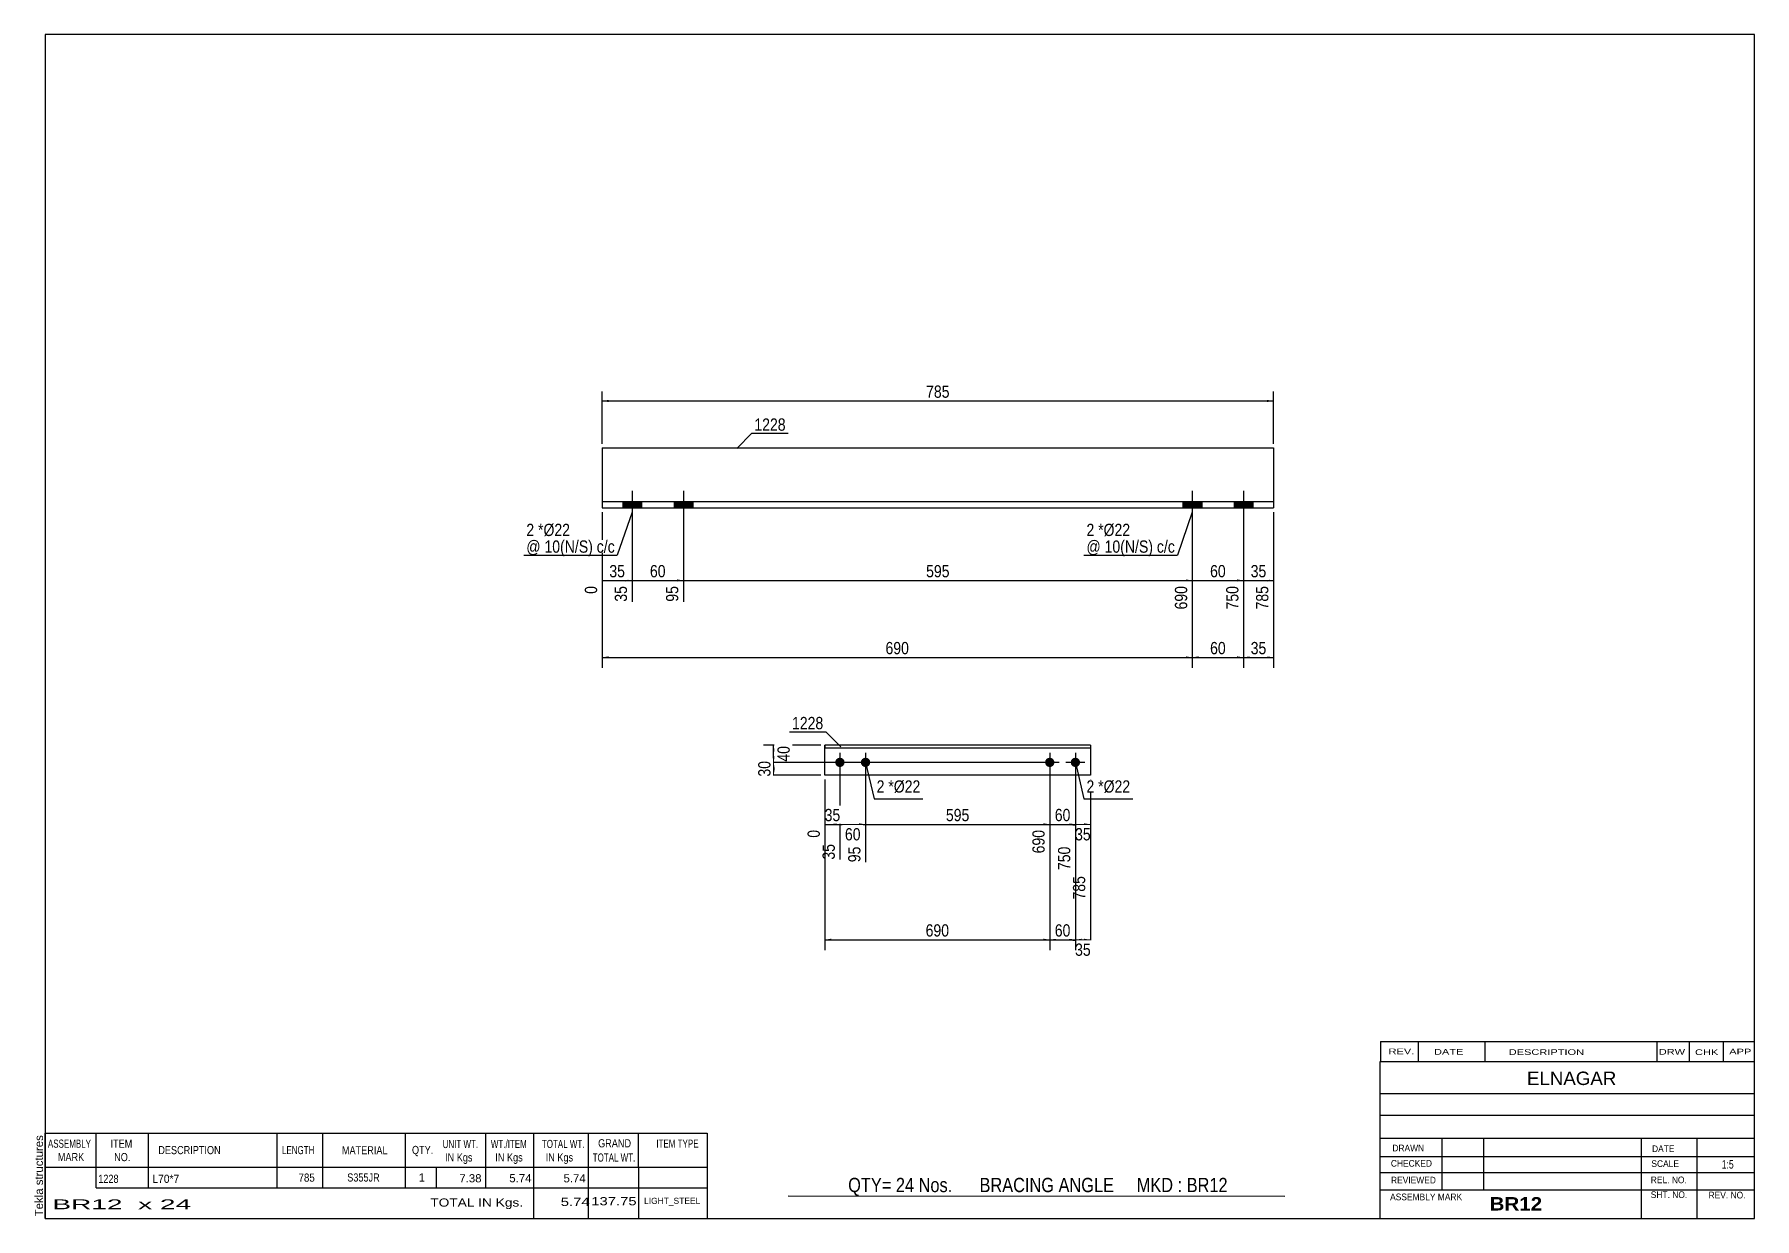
# Model space of a CAD drawing. Header units: millimetres. Extents: x 2 to 405, y 5 to 282.
import ezdxf

# ---------------------------------------------------------------- set-up
doc = ezdxf.new("R2010")
doc.units = ezdxf.units.MM
doc.linetypes.add('DXK_LINE_DOT1', pattern=[1.8814, 0.9407, -0.9407])
doc.styles.add('Arial', font='ARIAL.TTF', dxfattribs={"height": 0.2})
doc.styles.add('Arial Bold', font='ARIALBD.TTF', dxfattribs={"height": 0.2})
doc.styles.add('Arial Narrow', font='ARIALN.TTF', dxfattribs={"height": 0.2})

# ---------------------------------------------------------------- blocks, each defined once
blk = doc.blocks.new('Unknown-627385738-1446')
at = {"color": 5, "linetype": 'Continuous'}
for p, q in [((405, 282), (5, 282)), ((5, 282), (5, 5)), ((405, 5), (405, 282)), ((5, 5), (405, 5))]:
    blk.add_line(p, q, dxfattribs=at)
at = {"color": 174, "linetype": 'Continuous', "style": 'Arial'}
blk.add_text('Tekla structures', height=1.9102, rotation=90, dxfattribs=at).set_placement((4.5, 5.5))
blk = doc.blocks.new('Part-627385738-1275 - 1228')
at = {"color": 2, "linetype": 'Continuous'}
for p, q in [((135.35, 185.25), (135.35, 171.25)), ((135.35, 185.25), (292.42, 185.25)), ((292.42, 185.25), (292.42, 171.25)), ((292.42, 172.65), (135.35, 172.65)), ((135.35, 171.25), (292.42, 171.25))]:
    blk.add_line(p, q, dxfattribs=at)
blk = doc.blocks.new('Bolt-627385738-1276 - 1228')
at = {"linetype": 'Continuous'}
for points in [[(140.15, 171.25), (144.55, 171.25), (144.55, 172.65), (140.15, 172.65)], [(152.15, 171.25), (156.55, 171.25), (156.55, 172.65), (152.15, 172.65)]]:
    blk.add_hatch(color=3, dxfattribs=at).paths.add_polyline_path(points)
at = {"color": 3, "linetype": 'Continuous'}
for p, q in [((142.35, 175.25), (142.35, 161.65)), ((154.35, 175.25), (154.35, 161.65)), ((140.15, 172.65), (140.15, 171.25)), ((144.55, 172.65), (144.55, 171.25)), ((152.15, 172.65), (152.15, 171.25)), ((156.55, 172.65), (156.55, 171.25))]:
    blk.add_line(p, q, dxfattribs=at)
blk = doc.blocks.new('Bolt-627385738-1277 - 1228')
at = {"linetype": 'Continuous'}
for points in [[(271.22, 171.25), (275.62, 171.25), (275.62, 172.65), (271.22, 172.65)], [(283.22, 171.25), (287.62, 171.25), (287.62, 172.65), (283.22, 172.65)]]:
    blk.add_hatch(color=3, dxfattribs=at).paths.add_polyline_path(points)
at = {"color": 3, "linetype": 'Continuous'}
for p, q in [((273.42, 175.25), (273.42, 161.65)), ((285.42, 175.25), (285.42, 161.65)), ((271.22, 172.65), (271.22, 171.25)), ((275.62, 172.65), (275.62, 171.25)), ((283.22, 172.65), (283.22, 171.25)), ((287.62, 172.65), (287.62, 171.25))]:
    blk.add_line(p, q, dxfattribs=at)
blk = doc.blocks.new('Bolt-627385738-1471 - 1468')
at = {"linetype": 'Continuous'}
for points in [[(240.07, 110.6, -1), (240.07, 112.8, -1)], [(246.07, 110.6, -1), (246.07, 112.8, -1)]]:
    blk.add_hatch(color=3, dxfattribs=at).paths.add_polyline_path(points)
at = {"color": 3, "linetype": 'Continuous'}
for p, q in [((240.07, 113.9), (240.07, 109.5)), ((246.07, 113.9), (246.07, 109.5)), ((242.27, 111.7), (237.87, 111.7)), ((248.27, 111.7), (243.87, 111.7))]:
    blk.add_line(p, q, dxfattribs=at)
blk = doc.blocks.new('Part-627385738-1469 - 1468')
at = {"color": 2, "linetype": 'Continuous'}
for p, q in [((187.47, 108.7), (187.47, 115.7)), ((218.47, 115.7), (187.47, 115.7)), ((218.47, 115), (187.47, 115)), ((249.57, 115.7), (218.57, 115.7)), ((249.57, 115), (218.57, 115)), ((249.57, 115.7), (249.57, 108.7)), ((218.47, 108.7), (187.47, 108.7)), ((249.57, 108.7), (218.57, 108.7))]:
    blk.add_line(p, q, dxfattribs=at)
at = {"color": 7, "linetype": 'DXK_LINE_DOT1'}
blk.add_line((187.47, 115.7), (187.47, 115), dxfattribs=at)
blk = doc.blocks.new('Bolt-627385738-1470 - 1468')
at = {"linetype": 'Continuous'}
for points in [[(190.97, 110.6, -1), (190.97, 112.8, -1)], [(196.97, 110.6, -1), (196.97, 112.8, -1)]]:
    blk.add_hatch(color=3, dxfattribs=at).paths.add_polyline_path(points)
at = {"color": 3, "linetype": 'Continuous'}
for p, q in [((190.97, 113.9), (190.97, 109.5)), ((196.97, 113.9), (196.97, 109.5)), ((193.17, 111.7), (188.77, 111.7)), ((199.17, 111.7), (194.77, 111.7))]:
    blk.add_line(p, q, dxfattribs=at)
blk = doc.blocks.new('StraightDimension-627385738-1285 - 1228')
at = {"linetype": 'Continuous'}
blk.add_hatch(color=7, dxfattribs=at).paths.add_polyline_path([(152.85, 154.5), (154.35, 154.25), (152.85, 154)])
at = {"color": 7, "linetype": 'Continuous'}
for p, q in [((142.35, 163.75), (142.35, 149.29)), ((154.35, 163.75), (154.35, 149.29)), ((142.35, 154.25), (154.35, 154.25))]:
    blk.add_line(p, q, dxfattribs=at)
at = {"color": 0}
blk.add_wipeout([(150.78, 154.4), (150.78, 158.6), (145.92, 158.6), (145.92, 154.4)], dxfattribs=at)
at = {"color": 0, "linetype": 'Continuous'}
blk.add_wipeout([(153.75, 153.55), (149.55, 153.55), (149.55, 148.69), (153.75, 148.69)], dxfattribs=at)
at = {"color": 3, "style": 'Arial Narrow'}
blk.add_text('60', height=2.863, dxfattribs=at).set_placement((146.52, 155))
at = {"color": 3, "linetype": 'Continuous', "style": 'Arial Narrow'}
blk.add_text('95', height=2.863, rotation=90.0002, dxfattribs=at).set_placement((153.15, 149.29))
blk = doc.blocks.new('StraightDimension-627385738-1282 - 1228')
at = {"linetype": 'Continuous'}
blk.add_hatch(color=7, dxfattribs=at).paths.add_polyline_path([(290.92, 154.5), (292.42, 154.25), (290.92, 154)])
at = {"color": 7, "linetype": 'Continuous'}
for p, q in [((292.42, 170.25), (292.42, 147.47)), ((285.42, 163.75), (285.42, 147.47)), ((285.42, 154.25), (292.42, 154.25))]:
    blk.add_line(p, q, dxfattribs=at)
at = {"color": 0}
blk.add_wipeout([(291.34, 154.4), (291.34, 158.6), (286.49, 158.6), (286.49, 154.4)], dxfattribs=at)
at = {"color": 0, "linetype": 'Continuous'}
blk.add_wipeout([(291.82, 153.55), (287.62, 153.55), (287.62, 146.87), (291.82, 146.87)], dxfattribs=at)
at = {"color": 3, "style": 'Arial Narrow'}
blk.add_text('35', height=2.863, dxfattribs=at).set_placement((287.09, 155))
at = {"color": 3, "linetype": 'Continuous', "style": 'Arial Narrow'}
blk.add_text('785', height=2.863, rotation=90.0002, dxfattribs=at).set_placement((291.22, 147.47))
blk = doc.blocks.new('StraightDimension-627385738-1283 - 1228')
at = {"linetype": 'Continuous'}
blk.add_hatch(color=7, dxfattribs=at).paths.add_polyline_path([(283.92, 154.5), (285.42, 154.25), (283.92, 154)])
at = {"color": 7, "linetype": 'Continuous'}
for p, q in [((273.42, 163.75), (273.42, 147.47)), ((285.42, 163.75), (285.42, 147.47)), ((273.42, 154.25), (285.42, 154.25))]:
    blk.add_line(p, q, dxfattribs=at)
at = {"color": 0}
blk.add_wipeout([(281.84, 154.4), (281.84, 158.6), (276.99, 158.6), (276.99, 154.4)], dxfattribs=at)
at = {"color": 0, "linetype": 'Continuous'}
blk.add_wipeout([(284.82, 153.55), (280.62, 153.55), (280.62, 146.87), (284.82, 146.87)], dxfattribs=at)
at = {"color": 3, "style": 'Arial Narrow'}
blk.add_text('60', height=2.863, dxfattribs=at).set_placement((277.59, 155))
at = {"color": 3, "linetype": 'Continuous', "style": 'Arial Narrow'}
blk.add_text('750', height=2.863, rotation=90.0002, dxfattribs=at).set_placement((284.22, 147.47))
blk = doc.blocks.new('StraightDimension-627385738-1284 - 1228')
at = {"linetype": 'Continuous'}
blk.add_hatch(color=7, dxfattribs=at).paths.add_polyline_path([(271.92, 154.5), (273.42, 154.25), (271.92, 154)])
at = {"color": 7, "linetype": 'Continuous'}
for p, q in [((154.35, 163.75), (154.35, 149.29)), ((273.42, 163.75), (273.42, 147.47)), ((154.35, 154.25), (273.42, 154.25))]:
    blk.add_line(p, q, dxfattribs=at)
at = {"color": 0}
blk.add_wipeout([(217.22, 154.4), (217.22, 158.6), (210.54, 158.6), (210.54, 154.4)], dxfattribs=at)
at = {"color": 0, "linetype": 'Continuous'}
blk.add_wipeout([(272.82, 153.55), (268.62, 153.55), (268.62, 146.87), (272.82, 146.87)], dxfattribs=at)
at = {"color": 3, "style": 'Arial Narrow'}
blk.add_text('595', height=2.863, dxfattribs=at).set_placement((211.14, 155))
at = {"color": 3, "linetype": 'Continuous', "style": 'Arial Narrow'}
blk.add_text('690', height=2.863, rotation=90.0002, dxfattribs=at).set_placement((272.22, 147.47))
blk = doc.blocks.new('StraightDimension-627385738-1286 - 1228')
at = {"linetype": 'Continuous'}
blk.add_hatch(color=7, dxfattribs=at).paths.add_polyline_path([(140.85, 154.5), (142.35, 154.25), (140.85, 154)])
at = {"color": 7, "linetype": 'Continuous'}
for p, q in [((135.35, 170.25), (135.35, 151.12)), ((142.35, 163.75), (142.35, 149.29)), ((135.35, 154.25), (142.35, 154.25))]:
    blk.add_line(p, q, dxfattribs=at)
at = {"color": 0}
blk.add_wipeout([(141.28, 154.4), (141.28, 158.6), (136.42, 158.6), (136.42, 154.4)], dxfattribs=at)
at = {"color": 0, "linetype": 'Continuous'}
for points in [[(134.75, 153.55), (130.55, 153.55), (130.55, 150.52), (134.75, 150.52)], [(141.75, 153.55), (137.55, 153.55), (137.55, 148.69), (141.75, 148.69)]]:
    blk.add_wipeout(points, dxfattribs=at)
at = {"color": 3, "style": 'Arial Narrow'}
blk.add_text('35', height=2.863, dxfattribs=at).set_placement((137.02, 155))
at = {"color": 3, "linetype": 'Continuous', "style": 'Arial Narrow'}
for s, height, p in [('0', 2.86, (134.15, 151.12)), ('35', 2.863, (141.15, 149.29))]:
    blk.add_text(s, height=height, rotation=90.0002, dxfattribs=at).set_placement(p)
blk = doc.blocks.new('StraightDimension-627385738-1303 - 1228')
at = {"linetype": 'Continuous'}
for points in [[(286.92, 136), (285.42, 136.25), (286.92, 136.5)], [(290.92, 136.5), (292.42, 136.25), (290.92, 136)]]:
    blk.add_hatch(color=7, dxfattribs=at).paths.add_polyline_path(points)
at = {"color": 7, "linetype": 'Continuous'}
for p, q in [((292.42, 170.25), (292.42, 133.85)), ((285.42, 163.75), (285.42, 133.85)), ((285.42, 136.25), (292.42, 136.25))]:
    blk.add_line(p, q, dxfattribs=at)
at = {"color": 0}
blk.add_wipeout([(291.34, 136.4), (291.34, 140.6), (286.49, 140.6), (286.49, 136.4)], dxfattribs=at)
at = {"color": 3, "style": 'Arial Narrow'}
blk.add_text('35', height=2.863, dxfattribs=at).set_placement((287.09, 137))
blk = doc.blocks.new('StraightDimension-627385738-1304 - 1228')
at = {"linetype": 'Continuous'}
for points in [[(274.92, 136), (273.42, 136.25), (274.92, 136.5)], [(283.92, 136.5), (285.42, 136.25), (283.92, 136)]]:
    blk.add_hatch(color=7, dxfattribs=at).paths.add_polyline_path(points)
at = {"color": 7, "linetype": 'Continuous'}
for p, q in [((273.42, 163.75), (273.42, 133.85)), ((285.42, 163.75), (285.42, 133.85)), ((273.42, 136.25), (285.42, 136.25))]:
    blk.add_line(p, q, dxfattribs=at)
at = {"color": 0}
blk.add_wipeout([(281.84, 136.4), (281.84, 140.6), (276.99, 140.6), (276.99, 136.4)], dxfattribs=at)
at = {"color": 3, "style": 'Arial Narrow'}
blk.add_text('60', height=2.863, dxfattribs=at).set_placement((277.59, 137))
blk = doc.blocks.new('StraightDimension-627385738-1305 - 1228')
at = {"linetype": 'Continuous'}
for points in [[(136.85, 136), (135.35, 136.25), (136.85, 136.5)], [(271.92, 136.5), (273.42, 136.25), (271.92, 136)]]:
    blk.add_hatch(color=7, dxfattribs=at).paths.add_polyline_path(points)
at = {"color": 7, "linetype": 'Continuous'}
for p, q in [((135.35, 170.25), (135.35, 133.85)), ((273.42, 163.75), (273.42, 133.85)), ((135.35, 136.25), (273.42, 136.25))]:
    blk.add_line(p, q, dxfattribs=at)
at = {"color": 0}
blk.add_wipeout([(207.72, 136.4), (207.72, 140.6), (201.04, 140.6), (201.04, 136.4)], dxfattribs=at)
at = {"color": 3, "style": 'Arial Narrow'}
blk.add_text('690', height=2.863, dxfattribs=at).set_placement((201.64, 137))
blk = doc.blocks.new('StraightDimension-627385738-1317 - 1228')
at = {"linetype": 'Continuous'}
for points in [[(136.85, 196), (135.35, 196.25), (136.85, 196.5)], [(290.92, 196.5), (292.42, 196.25), (290.92, 196)]]:
    blk.add_hatch(color=7, dxfattribs=at).paths.add_polyline_path(points)
at = {"color": 7, "linetype": 'Continuous'}
for p, q in [((135.35, 186.25), (135.35, 198.5)), ((292.42, 186.25), (292.42, 198.5)), ((135.35, 196.25), (292.42, 196.25))]:
    blk.add_line(p, q, dxfattribs=at)
at = {"color": 0}
blk.add_wipeout([(217.22, 196.4), (217.22, 200.6), (210.54, 200.6), (210.54, 196.4)], dxfattribs=at)
at = {"color": 3, "style": 'Arial Narrow'}
blk.add_text('785', height=2.863, dxfattribs=at).set_placement((211.14, 197))
blk = doc.blocks.new('StraightDimension-627385738-1522 - 1468')
at = {"linetype": 'Continuous'}
blk.add_hatch(color=7, dxfattribs=at).paths.add_polyline_path([(248.07, 97.45), (249.57, 97.2), (248.07, 96.95)])
at = {"color": 7, "linetype": 'Continuous'}
for p, q in [((246.07, 110.7), (246.07, 86.51)), ((249.57, 107.7), (249.57, 79.61)), ((246.07, 97.2), (249.57, 97.2))]:
    blk.add_line(p, q, dxfattribs=at)
at = {"color": 0}
blk.add_wipeout([(250.25, 92.85), (250.25, 97.05), (245.4, 97.05), (245.4, 92.85)], dxfattribs=at)
at = {"color": 0, "linetype": 'Continuous'}
blk.add_wipeout([(248.97, 85.7), (244.77, 85.7), (244.77, 79.01), (248.97, 79.01)], dxfattribs=at)
at = {"color": 3, "style": 'Arial Narrow'}
blk.add_text('35', height=2.863, dxfattribs=at).set_placement((246, 93.45))
at = {"color": 3, "linetype": 'Continuous', "style": 'Arial Narrow'}
blk.add_text('785', height=2.863, rotation=90.0002, dxfattribs=at).set_placement((248.37, 79.61))
blk = doc.blocks.new('StraightDimension-627385738-1523 - 1468')
at = {"linetype": 'Continuous'}
blk.add_hatch(color=7, dxfattribs=at).paths.add_polyline_path([(244.57, 97.45), (246.07, 97.2), (244.57, 96.95)])
at = {"color": 7, "linetype": 'Continuous'}
for p, q in [((240.07, 110.7), (240.07, 90.41)), ((246.07, 110.7), (246.07, 86.51)), ((240.07, 97.2), (246.07, 97.2))]:
    blk.add_line(p, q, dxfattribs=at)
at = {"color": 0}
blk.add_wipeout([(245.5, 97.35), (245.5, 101.55), (240.65, 101.55), (240.65, 97.35)], dxfattribs=at)
at = {"color": 0, "linetype": 'Continuous'}
blk.add_wipeout([(245.47, 92.6), (241.27, 92.6), (241.27, 85.91), (245.47, 85.91)], dxfattribs=at)
at = {"color": 3, "style": 'Arial Narrow'}
blk.add_text('60', height=2.863, dxfattribs=at).set_placement((241.25, 97.95))
at = {"color": 3, "linetype": 'Continuous', "style": 'Arial Narrow'}
blk.add_text('750', height=2.863, rotation=90.0002, dxfattribs=at).set_placement((244.87, 86.51))
blk = doc.blocks.new('StraightDimension-627385738-1524 - 1468')
at = {"linetype": 'Continuous'}
blk.add_hatch(color=7, dxfattribs=at).paths.add_polyline_path([(238.57, 97.45), (240.07, 97.2), (238.57, 96.95)])
at = {"color": 7, "linetype": 'Continuous'}
for p, q in [((196.97, 110.7), (196.97, 88.34)), ((240.07, 110.7), (240.07, 90.41)), ((196.97, 97.2), (240.07, 97.2))]:
    blk.add_line(p, q, dxfattribs=at)
at = {"color": 0}
blk.add_wipeout([(221.87, 97.35), (221.87, 101.55), (215.18, 101.55), (215.18, 97.35)], dxfattribs=at)
at = {"color": 0, "linetype": 'Continuous'}
blk.add_wipeout([(239.47, 96.5), (235.27, 96.5), (235.27, 89.81), (239.47, 89.81)], dxfattribs=at)
at = {"color": 3, "style": 'Arial Narrow'}
blk.add_text('595', height=2.863, dxfattribs=at).set_placement((215.78, 97.95))
at = {"color": 3, "linetype": 'Continuous', "style": 'Arial Narrow'}
blk.add_text('690', height=2.863, rotation=90.0002, dxfattribs=at).set_placement((238.87, 90.41))
blk = doc.blocks.new('StraightDimension-627385738-1525 - 1468')
at = {"linetype": 'Continuous'}
blk.add_hatch(color=7, dxfattribs=at).paths.add_polyline_path([(195.47, 97.45), (196.97, 97.2), (195.47, 96.95)])
at = {"color": 7, "linetype": 'Continuous'}
for p, q in [((190.97, 110.7), (190.97, 88.94)), ((196.97, 110.7), (196.97, 88.34)), ((190.97, 97.2), (196.97, 97.2))]:
    blk.add_line(p, q, dxfattribs=at)
at = {"color": 0}
blk.add_wipeout([(196.4, 92.85), (196.4, 97.05), (191.55, 97.05), (191.55, 92.85)], dxfattribs=at)
at = {"color": 0, "linetype": 'Continuous'}
blk.add_wipeout([(196.37, 92.6), (192.17, 92.6), (192.17, 87.74), (196.37, 87.74)], dxfattribs=at)
at = {"color": 3, "style": 'Arial Narrow'}
blk.add_text('60', height=2.863, dxfattribs=at).set_placement((192.15, 93.45))
at = {"color": 3, "linetype": 'Continuous', "style": 'Arial Narrow'}
blk.add_text('95', height=2.863, rotation=90.0002, dxfattribs=at).set_placement((195.77, 88.34))
blk = doc.blocks.new('StraightDimension-627385738-1526 - 1468')
at = {"linetype": 'Continuous'}
blk.add_hatch(color=7, dxfattribs=at).paths.add_polyline_path([(189.47, 97.45), (190.97, 97.2), (189.47, 96.95)])
at = {"color": 7, "linetype": 'Continuous'}
for p, q in [((190.97, 110.7), (190.97, 88.94)), ((187.47, 107.7), (187.47, 94.07)), ((187.47, 97.2), (190.97, 97.2))]:
    blk.add_line(p, q, dxfattribs=at)
at = {"color": 0}
blk.add_wipeout([(191.65, 97.35), (191.65, 101.55), (186.8, 101.55), (186.8, 97.35)], dxfattribs=at)
at = {"color": 0, "linetype": 'Continuous'}
blk.add_wipeout([(190.37, 93.2), (186.17, 93.2), (186.17, 88.34), (190.37, 88.34)], dxfattribs=at)
blk.add_wipeout([(186.87, 96.5), (182.67, 96.5), (182.67, 93.47), (186.87, 93.47)], dxfattribs=at)
at = {"color": 3, "style": 'Arial Narrow'}
blk.add_text('35', height=2.863, dxfattribs=at).set_placement((187.4, 97.95))
at = {"color": 3, "linetype": 'Continuous', "style": 'Arial Narrow'}
for s, height, p in [('0', 2.86, (186.27, 94.07)), ('35', 2.863, (189.77, 88.94))]:
    blk.add_text(s, height=height, rotation=90.0002, dxfattribs=at).set_placement(p)
blk = doc.blocks.new('StraightDimension-627385738-1542 - 1468')
at = {"linetype": 'Continuous'}
for points in [[(247.57, 69.95), (246.07, 70.2), (247.57, 70.45)], [(248.07, 70.45), (249.57, 70.2), (248.07, 69.95)]]:
    blk.add_hatch(color=7, dxfattribs=at).paths.add_polyline_path(points)
at = {"color": 7, "linetype": 'Continuous'}
for p, q in [((246.07, 110.7), (246.07, 67.95)), ((249.57, 107.7), (249.57, 67.95)), ((246.07, 70.2), (249.57, 70.2))]:
    blk.add_line(p, q, dxfattribs=at)
at = {"color": 0}
blk.add_wipeout([(250.25, 65.85), (250.25, 70.05), (245.4, 70.05), (245.4, 65.85)], dxfattribs=at)
at = {"color": 3, "style": 'Arial Narrow'}
blk.add_text('35', height=2.863, dxfattribs=at).set_placement((246, 66.45))
blk = doc.blocks.new('StraightDimension-627385738-1543 - 1468')
at = {"linetype": 'Continuous'}
for points in [[(241.57, 69.95), (240.07, 70.2), (241.57, 70.45)], [(244.57, 70.45), (246.07, 70.2), (244.57, 69.95)]]:
    blk.add_hatch(color=7, dxfattribs=at).paths.add_polyline_path(points)
at = {"color": 7, "linetype": 'Continuous'}
for p, q in [((240.07, 110.7), (240.07, 67.8)), ((246.07, 110.7), (246.07, 67.8)), ((240.07, 70.2), (246.07, 70.2))]:
    blk.add_line(p, q, dxfattribs=at)
at = {"color": 0}
blk.add_wipeout([(245.5, 70.35), (245.5, 74.55), (240.65, 74.55), (240.65, 70.35)], dxfattribs=at)
at = {"color": 3, "style": 'Arial Narrow'}
blk.add_text('60', height=2.863, dxfattribs=at).set_placement((241.25, 70.95))
blk = doc.blocks.new('StraightDimension-627385738-1544 - 1468')
at = {"linetype": 'Continuous'}
for points in [[(188.97, 69.95), (187.47, 70.2), (188.97, 70.45)], [(238.57, 70.45), (240.07, 70.2), (238.57, 69.95)]]:
    blk.add_hatch(color=7, dxfattribs=at).paths.add_polyline_path(points)
at = {"color": 7, "linetype": 'Continuous'}
for p, q in [((240.07, 110.7), (240.07, 67.8)), ((187.47, 107.7), (187.47, 67.8)), ((187.47, 70.2), (240.07, 70.2))]:
    blk.add_line(p, q, dxfattribs=at)
at = {"color": 0}
blk.add_wipeout([(217.12, 70.35), (217.12, 74.55), (210.43, 74.55), (210.43, 70.35)], dxfattribs=at)
at = {"color": 3, "style": 'Arial Narrow'}
blk.add_text('690', height=2.863, dxfattribs=at).set_placement((211.03, 70.95))
blk = doc.blocks.new('StraightDimension-627385738-1556 - 1468')
at = {"linetype": 'Continuous'}
for points in [[(175.22, 114.2), (175.47, 115.7), (175.72, 114.2)], [(175.72, 113.2), (175.47, 111.7), (175.22, 113.2)]]:
    blk.add_hatch(color=7, dxfattribs=at).paths.add_polyline_path(points)
at = {"color": 7, "linetype": 'Continuous'}
for p, q in [((186.47, 115.7), (173.07, 115.7)), ((175.47, 111.7), (175.47, 115.7)), ((239.07, 111.7), (173.07, 111.7))]:
    blk.add_line(p, q, dxfattribs=at)
at = {"color": 0}
blk.add_wipeout([(179.82, 116.13), (175.62, 116.13), (175.62, 111.27), (179.82, 111.27)], dxfattribs=at)
at = {"color": 3, "style": 'Arial Narrow'}
blk.add_text('40', height=2.863, rotation=90.0002, dxfattribs=at).set_placement((179.22, 111.87))
blk = doc.blocks.new('StraightDimension-627385738-1557 - 1468')
at = {"linetype": 'Continuous'}
for points in [[(175.22, 110.2), (175.47, 111.7), (175.72, 110.2)], [(175.72, 110.2), (175.47, 108.7), (175.22, 110.2)]]:
    blk.add_hatch(color=7, dxfattribs=at).paths.add_polyline_path(points)
at = {"color": 7, "linetype": 'Continuous'}
for p, q in [((239.07, 111.7), (173.22, 111.7)), ((186.47, 108.7), (173.22, 108.7)), ((175.47, 108.7), (175.47, 111.7))]:
    blk.add_line(p, q, dxfattribs=at)
at = {"color": 0}
blk.add_wipeout([(175.32, 112.63), (171.12, 112.63), (171.12, 107.77), (175.32, 107.77)], dxfattribs=at)
at = {"color": 3, "style": 'Arial Narrow'}
blk.add_text('30', height=2.863, rotation=90.0002, dxfattribs=at).set_placement((174.72, 108.37))
blk = doc.blocks.new('CBS_NAME_BLOG-627385738-1659')
at = {"color": 7, "linetype": 'Continuous'}
for p, q in [((317.41, 41.75), (404.93, 41.75)), ((317.41, 5.04), (317.41, 41.75)), ((317.41, 34.21), (404.93, 34.21)), ((317.48, 29.16), (405, 29.16)), ((317.41, 23.79), (404.93, 23.79)), ((331.93, 11.68), (331.93, 23.78)), ((341.62, 11.71), (341.62, 23.78)), ((378.53, 5.04), (378.53, 23.77)), ((391.58, 5.04), (391.58, 23.78)), ((317.42, 19.49), (405, 19.51)), ((317.41, 15.74), (404.93, 15.74)), ((317.41, 11.7), (404.93, 11.7)), ((317.41, 5), (405, 5))]:
    blk.add_line(p, q, dxfattribs=at)
at = {"color": 3, "linetype": 'Continuous', "style": 'Arial'}
blk.add_text('ELNAGAR', height=3.133, dxfattribs=at).set_placement((351.73, 36.22))
at = {"color": 3, "linetype": 'Continuous'}
for s, height, style, width, p in [('DRAWN', 1.566, 'Arial', 0.9, (320.24, 20.68)), ('DATE', 1.566, 'Arial', 0.9, (381, 20.52)), ('CHECKED', 1.566, 'Arial', 0.9, (319.89, 17.11)), ('SCALE', 1.566, 'Arial', 0.9, (380.85, 17.04)), ('1:5', 1.957, 'Arial Narrow', 0.9, (397.3, 16.68)), ('REVIEWED', 1.566, 'Arial', 0.9, (319.93, 13.19)), ('REL. NO.', 1.566, 'Arial', 0.9, (380.71, 13.24)), ('ASSEMBLY MARK', 1.5663, 'Arial', 0.9, (319.71, 9.26)), ('BR12', 3.131, 'Arial Bold', 1.1, (342.99, 6.86)), ('SHT. NO.', 1.566, 'Arial', 0.9, (380.71, 9.77)), ('REV. NO.', 1.566, 'Arial', 0.9, (394.23, 9.68))]:
    blk.add_text(s, height=height, dxfattribs=dict(at, style=style, width=width)).set_placement(p)
blk = doc.blocks.new('CBS_BOM-627385738-1657')
at = {"color": 7, "linetype": 'Continuous'}
for p, q in [((4.97, 16.97), (4.97, 24.97)), ((4.97, 24.97), (159.89, 24.97)), ((16.97, 16.97), (16.97, 24.97)), ((29.16, 16.97), (29.16, 24.97)), ((59.32, 16.97), (59.32, 24.97)), ((70, 16.97), (70, 24.97)), ((89.32, 16.97), (89.32, 24.97)), ((108.12, 16.97), (108.12, 24.97)), ((119.33, 16.97), (119.33, 24.97)), ((132.12, 16.97), (132.12, 24.97)), ((143.87, 16.97), (143.87, 24.97)), ((159.89, 24.96), (159.89, 16.98)), ((4.97, 16.97), (159.89, 16.97)), ((4.97, 12.17), (4.97, 16.97)), ((16.97, 12.17), (16.97, 16.97)), ((29.16, 12.17), (29.16, 16.97)), ((59.32, 12.17), (59.32, 16.97)), ((70, 12.17), (70, 16.97)), ((89.32, 12.17), (89.32, 16.97)), ((96.58, 12.17), (96.58, 16.97)), ((108.12, 12.17), (108.12, 16.97)), ((119.33, 12.17), (119.33, 16.97)), ((132.12, 12.17), (132.12, 16.97)), ((143.89, 12.17), (143.89, 16.97)), ((159.89, 16.97), (159.89, 12.17)), ((4.97, 4.97), (4.97, 12.15)), ((16.97, 12.17), (159.89, 12.17)), ((119.33, 4.97), (119.33, 12.15)), ((132.12, 4.97), (132.12, 12.15)), ((143.93, 4.97), (143.93, 12.15)), ((159.89, 12.17), (159.89, 4.97)), ((4.97, 4.97), (159.89, 4.97))]:
    blk.add_line(p, q, dxfattribs=at)
at = {"color": 3, "linetype": 'Continuous', "style": 'Arial'}
for s, height, width, p in [('ASSEMBLY', 1.91, 0.7, (5.65, 21.54)), ('MARK', 1.91, 0.8, (7.97, 18.41)), ('ITEM', 1.91, 0.8, (20.3, 21.54)), ('NO.', 1.91, 0.8, (21.15, 18.41)), ('DESCRIPTION', 1.9102, 0.8, (31.48, 20.04)), ('LENGTH', 1.91, 0.7, (60.43, 20.04)), ('MATERIAL', 1.91, 0.8, (74.45, 19.99)), ('QTY.', 1.91, 0.8, (90.84, 20.07)), ('UNIT WT.', 1.91, 0.7, (98.01, 21.47)), ('IN Kgs', 1.91, 0.8, (98.59, 18.33)), ('WT./ITEM', 1.91, 0.7, (109.3, 21.47)), ('IN Kgs', 1.91, 0.8, (110.34, 18.33)), ('TOTAL WT.', 1.91, 0.7, (121.24, 21.47)), ('IN Kgs', 1.91, 0.8, (122.13, 18.33)), ('TOTAL WT.', 1.91, 0.7, (133.13, 18.29)), ('GRAND', 1.91, 0.8, (134.39, 21.63)), ('ITEM TYPE', 1.91, 0.7, (148.03, 21.55))]:
    blk.add_text(s, height=height, dxfattribs=dict(at, width=width)).set_placement(p)
at = {"color": 7, "linetype": 'Continuous', "style": 'Arial'}
for s, width, p in [('1228', 0.8, (17.43, 13.32)), ('L70*7', 0.9, (30.1, 13.32)), ('785', 0.85, (64.3, 13.6)), ('S355JR', 0.8, (75.69, 13.63))]:
    blk.add_text(s, height=1.91, dxfattribs=dict(at, width=width)).set_placement(p)
for s, p in [('1', (92.41, 13.63)), ('7.38', (101.92, 13.44)), ('5.74', (113.62, 13.47)), ('5.74', (126.29, 13.44))]:
    blk.add_text(s, height=1.91, dxfattribs=at).set_placement(p)
at = {"color": 6, "linetype": 'Continuous', "style": 'Arial'}
for s, height, width, p in [('BR12  x 24', 2.292, 2.05, (6.69, 7.16)), ('TOTAL IN Kgs.', 1.9102, 1.2, (95.13, 7.77)), ('5.74', 1.91, 1.3, (125.65, 7.92)), ('137.75', 1.91, 1.3, (132.79, 8.08))]:
    blk.add_text(s, height=height, dxfattribs=dict(at, width=width)).set_placement(p)
blk.add_text('LIGHT_STEEL', height=1.4135, dxfattribs=at).set_placement((145.14, 8.42))
blk = doc.blocks.new('CBS_CALLOFF-627385738-1658')
at = {"color": 7, "linetype": 'Continuous'}
blk.add_line((178.88, 10.27), (295.11, 10.25), dxfattribs=at)
at = {"color": 3, "linetype": 'Continuous', "style": 'Arial Narrow'}
blk.add_text('QTY= 24 Nos.      BRACING ANGLE     MKD : BR12', height=3.3405, dxfattribs=at).set_placement((192.9, 11.16))
blk = doc.blocks.new('CBS_REVISION-627385738-1660')
at = {"color": 7, "linetype": 'Continuous'}
for p, q in [((317.49, 46.38), (404.99, 46.38)), ((317.49, 46.38), (317.49, 41.75)), ((326.29, 46.38), (326.29, 41.75)), ((341.88, 46.38), (341.88, 41.81)), ((382.14, 46.38), (382.14, 41.75)), ((389.68, 46.38), (389.68, 41.75)), ((397.63, 46.38), (397.63, 41.75)), ((317.49, 41.75), (404.99, 41.75))]:
    blk.add_line(p, q, dxfattribs=at)
at = {"color": 7, "style": 'Arial Narrow', "width": 1.7}
for s, height, p in [('REV.', 1.326, (319.35, 43.43)), ('DATE', 1.326, (329.98, 43.31)), ('DESCRIPTION', 1.3257, (347.46, 43.26)), ('DRW', 1.326, (382.57, 43.32)), ('CHK', 1.326, (391.06, 43.23)), ('APP', 1.326, (399.06, 43.38))]:
    blk.add_text(s, height=height, dxfattribs=at).set_placement(p)
blk = doc.blocks.new('Mark-627385738-1320 - 1228')
at = {"color": 0}
blk.add_wipeout([(178.27, 189.29), (178.27, 192.29), (170.96, 192.29), (170.96, 189.29)], dxfattribs=at)
blk.add_wipeout([(178.27, 189.29), (178.27, 192.29), (170.96, 192.29), (170.96, 189.29)], dxfattribs=at)
at = {"color": 7, "linetype": 'Continuous'}
for p, q in [((166.82, 185.15), (170.36, 188.69)), ((170.36, 188.69), (178.87, 188.69))]:
    blk.add_line(p, q, dxfattribs=at)
at = {"color": 3, "style": 'Arial Narrow'}
blk.add_text('1228', height=2.863, dxfattribs=at).set_placement((170.96, 189.29))
blk = doc.blocks.new('Mark-627385738-1323 - 1228')
at = {"color": 0}
blk.add_wipeout([(119.43, 164.65), (119.43, 167.65), (117.6, 167.65), (117.6, 164.65)], dxfattribs=at)
blk.add_wipeout([(119.43, 164.65), (119.43, 167.65), (117.6, 167.65), (117.6, 164.65)], dxfattribs=at)
blk.add_wipeout([(121.61, 164.65), (121.61, 167.65), (120.33, 167.65), (120.33, 164.65)], dxfattribs=at)
blk.add_wipeout([(121.61, 164.65), (121.61, 167.65), (120.33, 167.65), (120.33, 164.65)], dxfattribs=at)
blk.add_wipeout([(127.82, 164.65), (127.82, 167.65), (121.61, 167.65), (121.61, 164.65)], dxfattribs=at)
blk.add_wipeout([(127.82, 164.65), (127.82, 167.65), (121.61, 167.65), (121.61, 164.65)], dxfattribs=at)
at = {"color": 3, "style": 'Arial Narrow'}
blk.add_text('*', height=2.86, dxfattribs=at).set_placement((120.33, 164.65))
at = {"color": 0}
blk.add_wipeout([(138.28, 160.75), (138.28, 163.75), (117.6, 163.75), (117.6, 160.75)], dxfattribs=at)
blk.add_wipeout([(138.28, 160.75), (138.28, 163.75), (117.6, 163.75), (117.6, 160.75)], dxfattribs=at)
at = {"color": 7, "linetype": 'Continuous'}
for p in [(142.35, 170.25), (117, 160.15)]:
    blk.add_line(p, (138.88, 160.15), dxfattribs=at)
at = {"color": 3, "style": 'Arial Narrow'}
for s, height, p in [('2', 2.86, (117.6, 164.65)), ('Ø22', 2.863, (121.61, 164.65)), ('@ 10(N/', 2.863, (117.6, 160.75)), ('S) c/', 2.863, (129.88, 160.75)), ('c', 2.86, (136.64, 160.75))]:
    blk.add_text(s, height=height, dxfattribs=at).set_placement(p)
blk = doc.blocks.new('Mark-627385738-1324 - 1228')
at = {"color": 0}
blk.add_wipeout([(250.5, 164.65), (250.5, 167.65), (248.67, 167.65), (248.67, 164.65)], dxfattribs=at)
blk.add_wipeout([(250.5, 164.65), (250.5, 167.65), (248.67, 167.65), (248.67, 164.65)], dxfattribs=at)
blk.add_wipeout([(252.67, 164.65), (252.67, 167.65), (251.4, 167.65), (251.4, 164.65)], dxfattribs=at)
blk.add_wipeout([(252.67, 164.65), (252.67, 167.65), (251.4, 167.65), (251.4, 164.65)], dxfattribs=at)
blk.add_wipeout([(258.89, 164.65), (258.89, 167.65), (252.67, 167.65), (252.67, 164.65)], dxfattribs=at)
blk.add_wipeout([(258.89, 164.65), (258.89, 167.65), (252.67, 167.65), (252.67, 164.65)], dxfattribs=at)
at = {"color": 3, "style": 'Arial Narrow'}
blk.add_text('*', height=2.86, dxfattribs=at).set_placement((251.4, 164.65))
at = {"color": 0}
blk.add_wipeout([(269.35, 160.75), (269.35, 163.75), (248.67, 163.75), (248.67, 160.75)], dxfattribs=at)
blk.add_wipeout([(269.35, 160.75), (269.35, 163.75), (248.67, 163.75), (248.67, 160.75)], dxfattribs=at)
at = {"color": 7, "linetype": 'Continuous'}
for p in [(273.42, 170.25), (248.07, 160.15)]:
    blk.add_line(p, (269.95, 160.15), dxfattribs=at)
at = {"color": 3, "style": 'Arial Narrow'}
for s, height, p in [('2', 2.86, (248.67, 164.65)), ('Ø22', 2.863, (252.67, 164.65)), ('@ 10(N/', 2.863, (248.67, 160.75)), ('S) c/', 2.863, (260.95, 160.75)), ('c', 2.86, (267.71, 160.75))]:
    blk.add_text(s, height=height, dxfattribs=at).set_placement(p)
blk = doc.blocks.new('Mark-627385738-1478 - 1468')
at = {"color": 0}
blk.add_wipeout([(201.4, 104.63), (201.4, 107.63), (199.57, 107.63), (199.57, 104.63)], dxfattribs=at)
blk.add_wipeout([(201.4, 104.63), (201.4, 107.63), (199.57, 107.63), (199.57, 104.63)], dxfattribs=at)
at = {"color": 7, "linetype": 'Continuous'}
blk.add_line((196.97, 111.7), (198.97, 103.13), dxfattribs=at)
at = {"color": 0}
blk.add_wipeout([(203.58, 104.63), (203.58, 107.63), (202.3, 107.63), (202.3, 104.63)], dxfattribs=at)
blk.add_wipeout([(203.58, 104.63), (203.58, 107.63), (202.3, 107.63), (202.3, 104.63)], dxfattribs=at)
at = {"color": 3, "style": 'Arial Narrow'}
blk.add_text('2', height=2.86, dxfattribs=at).set_placement((199.57, 104.63))
at = {"color": 0}
blk.add_wipeout([(209.79, 104.63), (209.79, 107.63), (203.58, 107.63), (203.58, 104.63)], dxfattribs=at)
blk.add_wipeout([(209.79, 104.63), (209.79, 107.63), (203.58, 107.63), (203.58, 104.63)], dxfattribs=at)
at = {"color": 7, "linetype": 'Continuous'}
blk.add_line((198.97, 103.13), (210.39, 103.13), dxfattribs=at)
at = {"color": 3, "style": 'Arial Narrow'}
for s, height, p in [('*', 2.86, (202.3, 104.63)), ('Ø22', 2.863, (203.58, 104.63))]:
    blk.add_text(s, height=height, dxfattribs=at).set_placement(p)
blk = doc.blocks.new('Mark-627385738-1475 - 1468')
at = {"color": 0}
blk.add_wipeout([(187.09, 119.46), (187.09, 122.46), (179.77, 122.46), (179.77, 119.46)], dxfattribs=at)
blk.add_wipeout([(187.09, 119.46), (187.09, 122.46), (179.77, 122.46), (179.77, 119.46)], dxfattribs=at)
at = {"color": 7, "linetype": 'Continuous'}
for p in [(179.17, 118.86), (191.22, 115.32)]:
    blk.add_line(p, (187.69, 118.86), dxfattribs=at)
at = {"color": 3, "style": 'Arial Narrow'}
blk.add_text('1228', height=2.863, dxfattribs=at).set_placement((179.77, 119.46))
blk = doc.blocks.new('Mark-627385738-1479 - 1468')
at = {"color": 0}
blk.add_wipeout([(250.5, 104.63), (250.5, 107.63), (248.67, 107.63), (248.67, 104.63)], dxfattribs=at)
blk.add_wipeout([(250.5, 104.63), (250.5, 107.63), (248.67, 107.63), (248.67, 104.63)], dxfattribs=at)
at = {"color": 7, "linetype": 'Continuous'}
blk.add_line((246.07, 111.7), (248.07, 103.13), dxfattribs=at)
at = {"color": 0}
blk.add_wipeout([(252.68, 104.63), (252.68, 107.63), (251.4, 107.63), (251.4, 104.63)], dxfattribs=at)
blk.add_wipeout([(252.68, 104.63), (252.68, 107.63), (251.4, 107.63), (251.4, 104.63)], dxfattribs=at)
at = {"color": 3, "style": 'Arial Narrow'}
blk.add_text('2', height=2.86, dxfattribs=at).set_placement((248.67, 104.63))
at = {"color": 0}
blk.add_wipeout([(258.89, 104.63), (258.89, 107.63), (252.68, 107.63), (252.68, 104.63)], dxfattribs=at)
blk.add_wipeout([(258.89, 104.63), (258.89, 107.63), (252.68, 107.63), (252.68, 104.63)], dxfattribs=at)
at = {"color": 7, "linetype": 'Continuous'}
blk.add_line((248.07, 103.13), (259.49, 103.13), dxfattribs=at)
at = {"color": 3, "style": 'Arial Narrow'}
for s, height, p in [('*', 2.86, (251.4, 104.63)), ('Ø22', 2.863, (252.68, 104.63))]:
    blk.add_text(s, height=height, dxfattribs=at).set_placement(p)

msp = doc.modelspace()

# ---------------------------------------------------------------- block references
for name in ['Unknown-627385738-1446', 'Part-627385738-1275 - 1228', 'Bolt-627385738-1276 - 1228', 'Bolt-627385738-1277 - 1228', 'Part-627385738-1469 - 1468', 'Bolt-627385738-1470 - 1468', 'Bolt-627385738-1471 - 1468', 'CBS_REVISION-627385738-1660', 'CBS_NAME_BLOG-627385738-1659', 'CBS_BOM-627385738-1657', 'CBS_CALLOFF-627385738-1658']:
    msp.add_blockref(name, (0, 0))

# ---------------------------------------------------------------- next in the draw order: block references
for name in ['StraightDimension-627385738-1317 - 1228', 'StraightDimension-627385738-1282 - 1228', 'StraightDimension-627385738-1285 - 1228', 'StraightDimension-627385738-1522 - 1468']:
    msp.add_blockref(name, (0, 0))

# ---------------------------------------------------------------- next in the draw order: block references
for name in ['Mark-627385738-1320 - 1228', 'StraightDimension-627385738-1286 - 1228', 'StraightDimension-627385738-1283 - 1228', 'StraightDimension-627385738-1523 - 1468']:
    msp.add_blockref(name, (0, 0))

# ---------------------------------------------------------------- next in the draw order: block references
for name in ['StraightDimension-627385738-1303 - 1228', 'StraightDimension-627385738-1284 - 1228', 'StraightDimension-627385738-1524 - 1468', 'StraightDimension-627385738-1542 - 1468']:
    msp.add_blockref(name, (0, 0))

# ---------------------------------------------------------------- next in the draw order: block references
for name in ['StraightDimension-627385738-1304 - 1228', 'StraightDimension-627385738-1525 - 1468', 'StraightDimension-627385738-1543 - 1468']:
    msp.add_blockref(name, (0, 0))

# ---------------------------------------------------------------- next in the draw order: block references
for name in ['StraightDimension-627385738-1305 - 1228', 'StraightDimension-627385738-1526 - 1468', 'Mark-627385738-1479 - 1468']:
    msp.add_blockref(name, (0, 0))

# ---------------------------------------------------------------- next in the draw order: block references
for name in ['Mark-627385738-1323 - 1228', 'Mark-627385738-1324 - 1228', 'StraightDimension-627385738-1544 - 1468']:
    msp.add_blockref(name, (0, 0))

# ---------------------------------------------------------------- next in the draw order: block references
msp.add_blockref('StraightDimension-627385738-1556 - 1468', (0, 0))

# ---------------------------------------------------------------- next in the draw order: block references
for name in ['Mark-627385738-1475 - 1468', 'StraightDimension-627385738-1557 - 1468']:
    msp.add_blockref(name, (0, 0))

# ---------------------------------------------------------------- next in the draw order: block references
msp.add_blockref('Mark-627385738-1478 - 1468', (0, 0))

doc.saveas('drawing.dxf')
